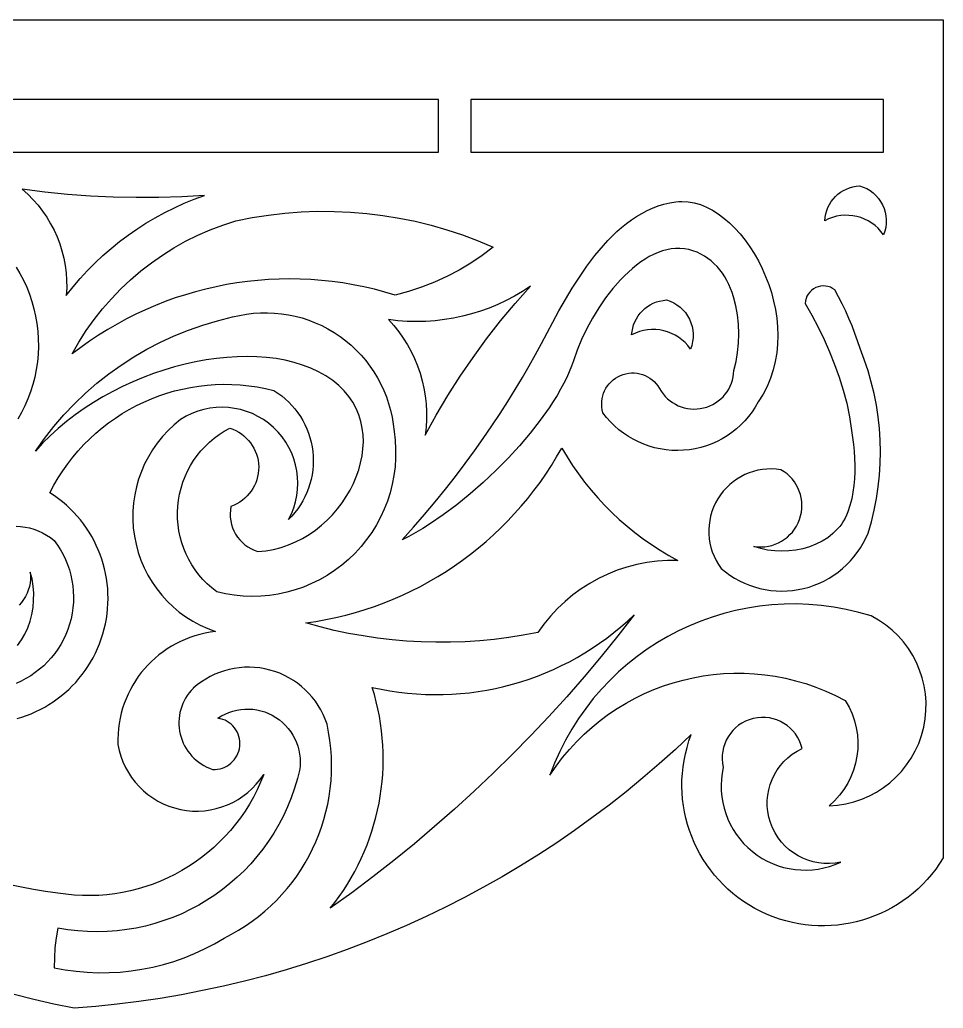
# Model space of a CAD drawing. Header units: millimetres. Extents: x 1813 to 2221, y -1379 to -1272.
# Drawn here: x 2150.3 to 2221.4, y -1347.9 to -1271.9 of the extents above; entities that cross this region are included whole.
import ezdxf

# ---------------------------------------------------------------- set-up
doc = ezdxf.new("R2010")
doc.units = ezdxf.units.MM
doc.header["$MEASUREMENT"] = 0

msp = doc.modelspace()

# ---------------------------------------------------------------- linework, layer by layer
for points in [[(2017.395752, -1271.888062), (2221.357666, -1271.888062), (2221.357666, -1336.338623), (2221.076416, -1336.779907), (2220.777344, -1337.203491), (2220.460938, -1337.608887), (2220.128174, -1337.995972), (2219.780029, -1338.364502), (2219.416992, -1338.714233), (2219.040039, -1339.044922), (2218.649658, -1339.356445), (2218.246826, -1339.648438), (2217.832275, -1339.920654), (2217.406982, -1340.173096), (2216.971436, -1340.405273), (2216.526367, -1340.617188), (2216.072998, -1340.80835), (2215.611572, -1340.97876), (2215.143311, -1341.128174), (2214.668701, -1341.256226), (2214.188477, -1341.362671), (2213.703613, -1341.44751), (2213.214844, -1341.510254), (2212.7229, -1341.550781), (2212.228516, -1341.56897), (2211.732666, -1341.564453), (2211.23584, -1341.537109), (2210.739014, -1341.486572), (2210.24292, -1341.41272), (2209.748291, -1341.315308), (2209.255859, -1341.19397), (2208.766602, -1341.048706), (2208.281006, -1340.87915), (2207.800049, -1340.685181), (2207.324463, -1340.466431), (2206.860107, -1340.225342), (2206.411865, -1339.964844), (2205.97998, -1339.685669), (2205.565186, -1339.388672), (2205.167236, -1339.074341), (2204.786865, -1338.743774), (2204.424072, -1338.397461), (2204.079102, -1338.036255), (2203.752686, -1337.660889), (2203.444824, -1337.272217), (2203.155762, -1336.87085), (2202.885742, -1336.457642), (2202.635254, -1336.033203), (2202.404541, -1335.598389), (2202.194092, -1335.154053), (2202.003662, -1334.700684), (2201.834229, -1334.23938), (2201.685547, -1333.770508), (2201.558105, -1333.295166), (2201.452148, -1332.813843), (2201.368164, -1332.327515), (2201.306396, -1331.83667), (2201.266846, -1331.342285), (2201.25, -1330.845093), (2201.256348, -1330.345703), (2201.285889, -1329.845093), (2201.339111, -1329.34375), (2201.41626, -1328.842651), (2201.517578, -1328.342407), (2201.643555, -1327.84375), (2201.794189, -1327.347656), (2201.969971, -1326.854614), (2200.750244, -1327.997314), (2199.508301, -1329.111084), (2198.244385, -1330.195679), (2196.959229, -1331.250854), (2195.65332, -1332.276489), (2194.327148, -1333.272217), (2192.981201, -1334.237793), (2191.615967, -1335.173096), (2190.232178, -1336.077759), (2188.830322, -1336.95166), (2187.410889, -1337.794556), (2185.974121, -1338.606079), (2184.52124, -1339.38623), (2183.052002, -1340.134521), (2181.567627, -1340.85083), (2180.068115, -1341.534912), (2178.554199, -1342.186523), (2177.026611, -1342.80542), (2175.485596, -1343.391479), (2173.931885, -1343.944336), (2172.365723, -1344.463745), (2170.787842, -1344.949585), (2169.198975, -1345.401489), (2167.599365, -1345.819214), (2165.989502, -1346.202759), (2164.370117, -1346.551636), (2162.741699, -1346.865601), (2161.104736, -1347.144653), (2159.459717, -1347.388306), (2157.807373, -1347.596558), (2156.147949, -1347.768921), (2154.482178, -1347.905396), (2152.933105, -1347.594849), (2151.39624, -1347.239624), (2149.872314, -1346.839844)], [(2216.767822, -1288.424683), (2216.567139, -1288.16272), (2216.346436, -1287.924438), (2216.10791, -1287.710327), (2215.853027, -1287.520996), (2215.584229, -1287.356689), (2215.302979, -1287.218018), (2215.011475, -1287.105469), (2214.711426, -1287.019287), (2214.405029, -1286.960205), (2214.094238, -1286.928589), (2213.780762, -1286.924805), (2213.466553, -1286.949463), (2213.153564, -1287.00293), (2212.843994, -1287.085693), (2212.539307, -1287.198242), (2212.241943, -1287.341064), (2212.269043, -1287.07312), (2212.320068, -1286.81311), (2212.394287, -1286.562256), (2212.490234, -1286.321533), (2212.606689, -1286.092285), (2212.742676, -1285.87561), (2212.896973, -1285.672485), (2213.068359, -1285.484375), (2213.256104, -1285.312256), (2213.458496, -1285.157227), (2213.674805, -1285.02063), (2213.903564, -1284.903442), (2214.144043, -1284.806885), (2214.394531, -1284.732056), (2214.654541, -1284.680176), (2214.922363, -1284.652466), (2215.205078, -1284.749146), (2215.473877, -1284.873901), (2215.726807, -1285.025269), (2215.961914, -1285.201538), (2216.17749, -1285.401489), (2216.371582, -1285.623169), (2216.541992, -1285.865356), (2216.687256, -1286.126343), (2216.804199, -1286.401489), (2216.890869, -1286.684937), (2216.947021, -1286.974243), (2216.972412, -1287.26709), (2216.967529, -1287.560913), (2216.931641, -1287.853394), (2216.86499, -1288.14209), (2216.767334, -1288.424438)], [(2164.517578, -1285.392578), (2162.762207, -1285.49585), (2161.005371, -1285.552734), (2159.248291, -1285.563354), (2157.491699, -1285.527588), (2155.736572, -1285.445557), (2153.984131, -1285.317383), (2152.234863, -1285.143066), (2150.48999, -1284.922485), (2150.923584, -1285.31189), (2151.330322, -1285.723877), (2151.709717, -1286.157104), (2152.060791, -1286.610107), (2152.383545, -1287.081665), (2152.677002, -1287.57019), (2152.940918, -1288.074463), (2153.174316, -1288.592896), (2153.376953, -1289.124146), (2153.548096, -1289.666748), (2153.687256, -1290.219482), (2153.793701, -1290.780884), (2153.866943, -1291.349365), (2153.906494, -1291.923828), (2153.911621, -1292.502686), (2153.881592, -1293.084473), (2154.401611, -1292.428589), (2154.944092, -1291.793701), (2155.508545, -1291.18042), (2156.09375, -1290.589111), (2156.699707, -1290.020386), (2157.325195, -1289.474731), (2157.969727, -1288.952515), (2158.632813, -1288.454346), (2159.313477, -1287.980713), (2160.01123, -1287.531982), (2160.725342, -1287.108765), (2161.455078, -1286.711548), (2162.199951, -1286.34082), (2162.958984, -1285.996948), (2163.731934, -1285.680542), (2164.517578, -1285.39209)], [(2207.12207, -1301.281616), (2206.89502, -1301.674805), (2206.645264, -1302.050049), (2206.373779, -1302.406372), (2206.081543, -1302.743164), (2205.769775, -1303.059692), (2205.439941, -1303.355225), (2205.092529, -1303.62915), (2204.729248, -1303.880493), (2204.35083, -1304.108765), (2203.95874, -1304.31311), (2203.553711, -1304.492798), (2203.137207, -1304.647217), (2202.710205, -1304.775513), (2202.273926, -1304.877075), (2201.829102, -1304.951172), (2201.377441, -1304.996948), (2200.923584, -1305.013794), (2200.473145, -1305.001709), (2200.026855, -1304.961182), (2199.586182, -1304.892944), (2199.152344, -1304.797363), (2198.726807, -1304.675049), (2198.310059, -1304.526489), (2197.904053, -1304.352539), (2197.509521, -1304.153442), (2197.12793, -1303.930054), (2196.760498, -1303.682617), (2196.408447, -1303.411987), (2196.07251, -1303.118652), (2195.754639, -1302.802979), (2195.455566, -1302.46582), (2195.176514, -1302.107544), (2195.122803, -1301.889893), (2195.090332, -1301.671631), (2195.078125, -1301.454102), (2195.085938, -1301.238525), (2195.112793, -1301.025879), (2195.158691, -1300.817749), (2195.222412, -1300.615112), (2195.303955, -1300.419189), (2195.402344, -1300.231323), (2195.517334, -1300.052612), (2195.648193, -1299.884277), (2195.794434, -1299.727539), (2195.955322, -1299.58374), (2196.130127, -1299.453979), (2196.318848, -1299.339478), (2196.520508, -1299.241333), (2196.730469, -1299.162598), (2196.943359, -1299.104614), (2197.158203, -1299.066895), (2197.373291, -1299.049194), (2197.587402, -1299.051025), (2197.799561, -1299.071899), (2198.008301, -1299.11145), (2198.212402, -1299.169189), (2198.4104, -1299.244873), (2198.601563, -1299.338013), (2198.783936, -1299.447998), (2198.956787, -1299.574707), (2199.118652, -1299.717529), (2199.268066, -1299.876099), (2199.404053, -1300.049927), (2199.525391, -1300.238647), (2199.657715, -1300.45874), (2199.805908, -1300.664307), (2199.969238, -1300.854858), (2200.145996, -1301.030029), (2200.335449, -1301.189209), (2200.536133, -1301.331909), (2200.747314, -1301.457642), (2200.967285, -1301.565796), (2201.195557, -1301.656006), (2201.43042, -1301.727661), (2201.670898, -1301.780396), (2201.916016, -1301.813477), (2202.164551, -1301.826538), (2202.415283, -1301.819092), (2202.667236, -1301.790527), (2202.918945, -1301.740356), (2203.166016, -1301.669434), (2203.403076, -1301.579346), (2203.629395, -1301.470947), (2203.844238, -1301.345337), (2204.047119, -1301.203491), (2204.236816, -1301.046387), (2204.412842, -1300.874878), (2204.573975, -1300.690186), (2204.719971, -1300.493042), (2204.849854, -1300.284546), (2204.962891, -1300.065552), (2205.058105, -1299.83728), (2205.134766, -1299.600464), (2205.192139, -1299.356201), (2205.229492, -1299.105469), (2205.246094, -1298.849243), (2205.413818, -1298.173828), (2205.534912, -1297.473755), (2205.608643, -1296.756836), (2205.633789, -1296.031372), (2205.609375, -1295.305176), (2205.534424, -1294.586304), (2205.407715, -1293.88269), (2205.228516, -1293.202515), (2205.118652, -1292.873657), (2204.995361, -1292.553711), (2204.858398, -1292.24353), (2204.70752, -1291.944214), (2204.542969, -1291.656738), (2204.364014, -1291.382202), (2204.171143, -1291.12146), (2203.963623, -1290.875488), (2203.741943, -1290.645386), (2203.505371, -1290.432251), (2203.254395, -1290.236816), (2202.988281, -1290.060303), (2202.70752, -1289.903687), (2202.411377, -1289.767944), (2202.100098, -1289.653931), (2201.773438, -1289.562866), (2201.437988, -1289.500732), (2201.101074, -1289.471924), (2200.763184, -1289.475464), (2200.424805, -1289.509888), (2200.086426, -1289.574097), (2199.748535, -1289.66687), (2199.411621, -1289.786865), (2199.076416, -1289.933105), (2198.743408, -1290.104248), (2198.413086, -1290.29895), (2198.085938, -1290.516235), (2197.762695, -1290.754639), (2197.443359, -1291.013184), (2197.12915, -1291.290527), (2196.820068, -1291.585449), (2196.51709, -1291.896851), (2195.930664, -1292.563721), (2195.374023, -1293.281616), (2194.851318, -1294.040649), (2194.367188, -1294.831299), (2193.925781, -1295.643555), (2193.531006, -1296.467896), (2193.1875, -1297.294434), (2192.89917, -1298.113525), (2192.754639, -1298.529907), (2192.58252, -1298.958374), (2192.384277, -1299.398071), (2192.160645, -1299.847656), (2191.912842, -1300.306152), (2191.641846, -1300.772339), (2191.348389, -1301.245117), (2191.033936, -1301.723267), (2190.344971, -1302.691528), (2189.583008, -1303.667969), (2188.756348, -1304.643555), (2187.872803, -1305.609253), (2186.940674, -1306.55603), (2185.967773, -1307.474731), (2184.962402, -1308.356445), (2183.932373, -1309.192017), (2182.885986, -1309.972412), (2181.831299, -1310.688599), (2181.303223, -1311.019775), (2180.776123, -1311.331543), (2180.250977, -1311.622681), (2179.72876, -1311.892212), (2180.601318, -1310.921875), (2181.447754, -1309.946045), (2182.268066, -1308.966553), (2183.062256, -1307.985352), (2183.82959, -1307.004395), (2184.570068, -1306.025757), (2185.283203, -1305.05127), (2185.968994, -1304.083008), (2186.627197, -1303.122681), (2187.257324, -1302.172485), (2187.859131, -1301.234253), (2188.432373, -1300.309937), (2188.976807, -1299.401489), (2189.492432, -1298.510864), (2189.978516, -1297.640015), (2190.435059, -1296.791016), (2191.309326, -1295.146118), (2191.782471, -1294.28479), (2192.28125, -1293.411743), (2192.807129, -1292.537476), (2193.361572, -1291.672607), (2193.946045, -1290.828003), (2194.561768, -1290.013916), (2195.210449, -1289.241333), (2195.547363, -1288.873901), (2195.893066, -1288.52063), (2196.247559, -1288.183105), (2196.611328, -1287.862549), (2196.984131, -1287.560303), (2197.366455, -1287.27771), (2197.758301, -1287.016113), (2198.159912, -1286.776733), (2198.571533, -1286.561035), (2198.993164, -1286.370239), (2199.425293, -1286.205688), (2199.867676, -1286.068726), (2200.320801, -1285.960693), (2200.784668, -1285.882935), (2201.019531, -1285.859619), (2201.255371, -1285.851318), (2201.727539, -1285.878784), (2202.199219, -1285.962891), (2202.668701, -1286.10083), (2203.134033, -1286.290283), (2203.593018, -1286.528442), (2204.043945, -1286.812744), (2204.484863, -1287.140503), (2204.914063, -1287.509277), (2205.329346, -1287.91626), (2205.729004, -1288.359131), (2206.111084, -1288.834961), (2206.473633, -1289.341187), (2206.814697, -1289.875488), (2207.132568, -1290.434814), (2207.425293, -1291.016968), (2207.690674, -1291.619141), (2207.927246, -1292.238647), (2208.132568, -1292.873047), (2208.30542, -1293.519653), (2208.443359, -1294.175903), (2208.544434, -1294.839111), (2208.607178, -1295.506592), (2208.629395, -1296.176025), (2208.609375, -1296.844482), (2208.544922, -1297.509521), (2208.434326, -1298.168579), (2208.275635, -1298.818848), (2208.066895, -1299.457886), (2207.806152, -1300.08313), (2207.491699, -1300.691772), (2207.121582, -1301.28125)], [(2179.192383, -1293.065308), (2178.391113, -1292.827271), (2177.585693, -1292.614746), (2176.776855, -1292.427612), (2175.965088, -1292.265747), (2175.151123, -1292.129028), (2174.335449, -1292.017456), (2173.518555, -1291.930786), (2172.700928, -1291.869141), (2171.883301, -1291.832153), (2171.066162, -1291.819824), (2170.250244, -1291.832153), (2169.435547, -1291.868896), (2168.623291, -1291.930176), (2167.813477, -1292.015503), (2167.00708, -1292.125122), (2166.20459, -1292.258911), (2165.40625, -1292.416504), (2164.613037, -1292.598022), (2163.825195, -1292.803345), (2163.043213, -1293.032349), (2162.268066, -1293.284912), (2161.5, -1293.560913), (2160.739502, -1293.860352), (2159.987305, -1294.182983), (2159.243896, -1294.528809), (2158.51001, -1294.897705), (2157.785889, -1295.289551), (2157.072266, -1295.704224), (2156.369629, -1296.141724), (2155.678711, -1296.601929), (2154.999756, -1297.084595), (2154.33374, -1297.589722), (2154.85498, -1296.674927), (2155.418701, -1295.791138), (2156.023193, -1294.939575), (2156.66748, -1294.12146), (2157.349609, -1293.337891), (2158.068359, -1292.59021), (2158.822021, -1291.879639), (2159.609131, -1291.207275), (2160.428467, -1290.574341), (2161.27832, -1289.982178), (2162.157471, -1289.431763), (2163.063965, -1288.924561), (2163.996826, -1288.46167), (2164.954346, -1288.044189), (2165.935059, -1287.673584), (2166.937256, -1287.35083), (2168.186768, -1287.10376), (2169.441406, -1286.907349), (2170.699951, -1286.76123), (2171.960938, -1286.665283), (2173.222656, -1286.619385), (2174.483887, -1286.623413), (2175.74292, -1286.677246), (2176.998291, -1286.780518), (2178.248779, -1286.93335), (2179.492676, -1287.135498), (2180.728516, -1287.386719), (2181.954834, -1287.68689), (2183.170166, -1288.035889), (2184.373047, -1288.433594), (2185.562012, -1288.879883), (2186.735596, -1289.374512), (2185.890625, -1290.016235), (2185.013184, -1290.608643), (2184.105469, -1291.150391), (2183.169922, -1291.640747), (2182.208496, -1292.078369), (2181.223633, -1292.462402), (2180.217285, -1292.791626), (2179.192139, -1293.064941)], [(2150.018066, -1290.901733), (2150.317627, -1291.406494), (2150.589844, -1291.924927), (2150.83374, -1292.455811), (2151.049561, -1292.998047), (2151.236572, -1293.550415), (2151.394531, -1294.111694), (2151.522949, -1294.680908), (2151.621826, -1295.256714), (2151.690674, -1295.838013), (2151.729004, -1296.423706), (2151.736572, -1297.012695), (2151.712891, -1297.603516), (2151.657471, -1298.195313), (2151.571045, -1298.783447), (2151.454346, -1299.363159), (2151.307373, -1299.933594), (2151.131592, -1300.49353), (2150.927002, -1301.042114), (2150.694336, -1301.578125), (2150.43457, -1302.100586), (2150.147949, -1302.608521)], [(2214.955566, -1297.174927), (2214.76709, -1296.588013), (2214.562744, -1296.006714), (2214.342529, -1295.431519), (2214.106445, -1294.862793), (2213.85498, -1294.300781), (2213.588379, -1293.745728), (2213.306152, -1293.19812), (2213.008789, -1292.658081), (2212.846436, -1292.547607), (2212.672852, -1292.461792), (2212.490479, -1292.401123), (2212.302246, -1292.365967), (2212.111084, -1292.356567), (2211.919678, -1292.373169), (2211.730469, -1292.41626), (2211.546387, -1292.486084), (2211.374512, -1292.580811), (2211.219238, -1292.696777), (2211.08252, -1292.831787), (2210.965576, -1292.983398), (2210.870361, -1293.149414), (2210.798096, -1293.327515), (2210.750488, -1293.515503), (2210.729004, -1293.71106), (2211.248047, -1294.616943), (2211.733643, -1295.539795), (2212.186035, -1296.47876), (2212.604492, -1297.432983), (2212.989014, -1298.401489), (2213.338623, -1299.383423), (2213.65332, -1300.377686), (2213.932861, -1301.383545), (2214.132568, -1302.424561), (2214.311035, -1303.478394), (2214.452148, -1304.539063), (2214.503174, -1305.069946), (2214.539063, -1305.600342), (2214.557129, -1306.129395), (2214.555664, -1306.656372), (2214.532471, -1307.18042), (2214.485596, -1307.700928), (2214.412842, -1308.217041), (2214.3125, -1308.728149), (2214.182129, -1309.233276), (2214.019775, -1309.731812), (2213.923096, -1309.974487), (2213.811523, -1310.20752), (2213.686279, -1310.430908), (2213.547852, -1310.644531), (2213.396484, -1310.848267), (2213.233154, -1311.042114), (2212.872803, -1311.399902), (2212.471436, -1311.717163), (2212.034424, -1311.99353), (2211.56665, -1312.228394), (2211.072998, -1312.421265), (2210.55835, -1312.571533), (2210.027832, -1312.678589), (2209.486328, -1312.742188), (2208.938721, -1312.761475), (2208.390381, -1312.736084), (2207.845947, -1312.665405), (2207.310547, -1312.54895), (2206.789063, -1312.38623), (2207.073242, -1312.420166), (2207.355225, -1312.428589), (2207.633545, -1312.412231), (2207.906738, -1312.371948), (2208.173584, -1312.308472), (2208.432861, -1312.222656), (2208.682861, -1312.115234), (2208.922607, -1311.987061), (2209.150635, -1311.838867), (2209.365234, -1311.671631), (2209.56543, -1311.485962), (2209.749756, -1311.282837), (2209.916992, -1311.062988), (2210.06543, -1310.827148), (2210.194092, -1310.576172), (2210.30127, -1310.311035), (2210.384521, -1310.037231), (2210.442139, -1309.76123), (2210.474609, -1309.484497), (2210.482666, -1309.208374), (2210.466797, -1308.93457), (2210.427734, -1308.664307), (2210.365723, -1308.399292), (2210.281494, -1308.140869), (2210.175293, -1307.890503), (2210.04834, -1307.649902), (2209.900635, -1307.420166), (2209.732666, -1307.203125), (2209.54541, -1307.000122), (2209.339355, -1306.8125), (2209.114746, -1306.641968), (2208.872314, -1306.48999), (2208.511475, -1306.445435), (2208.1521, -1306.428345), (2207.79541, -1306.43811), (2207.442871, -1306.474243), (2207.095459, -1306.535889), (2206.754883, -1306.622559), (2206.422363, -1306.733765), (2206.099121, -1306.868652), (2205.786621, -1307.026855), (2205.486084, -1307.20752), (2205.198975, -1307.410278), (2204.926514, -1307.634399), (2204.670166, -1307.87915), (2204.430908, -1308.144165), (2204.210693, -1308.428711), (2204.010498, -1308.732178), (2203.83374, -1309.049927), (2203.682861, -1309.376709), (2203.558105, -1309.71106), (2203.458984, -1310.051514), (2203.385986, -1310.396484), (2203.338379, -1310.744751), (2203.316406, -1311.094727), (2203.320313, -1311.444946), (2203.349609, -1311.793945), (2203.404297, -1312.140259), (2203.484375, -1312.482544), (2203.5896, -1312.819092), (2203.720459, -1313.148682), (2203.876221, -1313.469604), (2204.057129, -1313.78064), (2204.263184, -1314.080322), (2204.597412, -1314.352051), (2204.945313, -1314.601563), (2205.305176, -1314.828857), (2205.676514, -1315.033447), (2206.058105, -1315.215088), (2206.448486, -1315.373535), (2206.847168, -1315.508545), (2207.252441, -1315.619751), (2207.663818, -1315.707153), (2208.079834, -1315.770264), (2208.499268, -1315.808838), (2208.921631, -1315.822632), (2209.345215, -1315.811401), (2209.769287, -1315.774902), (2210.192871, -1315.712891), (2210.614502, -1315.625), (2211.030273, -1315.511963), (2211.435791, -1315.375122), (2211.830566, -1315.21521), (2212.213135, -1315.032959), (2212.583252, -1314.829102), (2212.939697, -1314.60437), (2213.281738, -1314.359375), (2213.608643, -1314.094971), (2213.919434, -1313.81189), (2214.213379, -1313.510742), (2214.489502, -1313.192383), (2214.746826, -1312.857544), (2214.984863, -1312.506836), (2215.202637, -1312.140991), (2215.39917, -1311.760864), (2215.57373, -1311.367188), (2215.826904, -1310.489746), (2216.040771, -1309.605103), (2216.215576, -1308.714478), (2216.351318, -1307.819214), (2216.447998, -1306.920532), (2216.505615, -1306.019775), (2216.524658, -1305.118164), (2216.504639, -1304.217041), (2216.446045, -1303.317505), (2216.348633, -1302.420898), (2216.212402, -1301.528564), (2216.037842, -1300.641724), (2215.824707, -1299.761597), (2215.572998, -1298.889648), (2215.282959, -1298.026855), (2214.95459, -1297.174683)], [(2201.910156, -1297.209839), (2201.709473, -1296.947876), (2201.48877, -1296.709595), (2201.250244, -1296.495605), (2200.995361, -1296.306152), (2200.726318, -1296.141846), (2200.445068, -1296.003296), (2200.153564, -1295.890625), (2199.853516, -1295.804565), (2199.547119, -1295.745483), (2199.236328, -1295.713867), (2198.922852, -1295.710083), (2198.608643, -1295.734741), (2198.295654, -1295.78833), (2197.986084, -1295.871094), (2197.681396, -1295.983765), (2197.384033, -1296.126587), (2197.410889, -1295.858643), (2197.461914, -1295.598511), (2197.536133, -1295.347656), (2197.631836, -1295.106934), (2197.748291, -1294.877686), (2197.884277, -1294.660889), (2198.038818, -1294.458008), (2198.210205, -1294.269775), (2198.397949, -1294.097656), (2198.600586, -1293.942749), (2198.816895, -1293.80603), (2199.045654, -1293.688843), (2199.286133, -1293.592407), (2199.536865, -1293.517578), (2199.796631, -1293.465698), (2200.064453, -1293.437988), (2200.347412, -1293.534546), (2200.616211, -1293.65918), (2200.869141, -1293.810547), (2201.104248, -1293.986816), (2201.319824, -1294.186768), (2201.513672, -1294.408569), (2201.684326, -1294.650757), (2201.82959, -1294.911743), (2201.946533, -1295.18689), (2202.033203, -1295.470215), (2202.089111, -1295.759644), (2202.114746, -1296.05249), (2202.109619, -1296.346313), (2202.073975, -1296.638794), (2202.007324, -1296.92749), (2201.909912, -1297.209839)], [(2166.552002, -1309.309204), (2166.508545, -1309.592529), (2166.492188, -1309.874023), (2166.501953, -1310.1521), (2166.537109, -1310.425415), (2166.59668, -1310.692261), (2166.679932, -1310.951294), (2166.785645, -1311.200928), (2166.91333, -1311.439575), (2167.061768, -1311.666016), (2167.22998, -1311.878418), (2167.417725, -1312.075317), (2167.623291, -1312.255493), (2167.846436, -1312.417114), (2168.085938, -1312.558716), (2168.34082, -1312.678955), (2168.610596, -1312.776245), (2169.223389, -1312.720825), (2169.822754, -1312.617676), (2170.406738, -1312.46936), (2170.974121, -1312.278198), (2171.523438, -1312.046753), (2172.053467, -1311.777466), (2172.5625, -1311.4729), (2173.049316, -1311.135376), (2173.512695, -1310.767578), (2173.950684, -1310.371948), (2174.362305, -1309.950806), (2174.746094, -1309.506836), (2175.100586, -1309.042236), (2175.424316, -1308.559814), (2175.71582, -1308.06189), (2175.973877, -1307.551025), (2176.197021, -1307.029541), (2176.383545, -1306.5), (2176.532471, -1305.964966), (2176.64209, -1305.426758), (2176.711182, -1304.888062), (2176.738281, -1304.351196), (2176.721924, -1303.818604), (2176.660645, -1303.292969), (2176.553223, -1302.776611), (2176.398193, -1302.271973), (2176.193848, -1301.781738), (2175.939209, -1301.308228), (2175.632324, -1300.854004), (2175.272461, -1300.421387), (2174.857666, -1300.013062), (2174.386963, -1299.631348), (2173.855957, -1299.27417), (2173.290527, -1298.956909), (2172.692871, -1298.678955), (2172.065186, -1298.439819), (2171.409668, -1298.238892), (2170.72876, -1298.075439), (2170.024658, -1297.948975), (2169.299561, -1297.858887), (2168.555908, -1297.804688), (2167.795654, -1297.785522), (2167.02124, -1297.801025), (2166.235107, -1297.850586), (2165.439453, -1297.933472), (2164.63623, -1298.049194), (2163.827881, -1298.197021), (2163.01709, -1298.376587), (2162.205566, -1298.587036), (2161.395752, -1298.828003), (2160.589844, -1299.098755), (2159.790283, -1299.398804), (2158.999268, -1299.727417), (2158.219238, -1300.084106), (2157.452148, -1300.468262), (2156.700195, -1300.87915), (2155.966064, -1301.316406), (2155.251953, -1301.779297), (2154.559814, -1302.267212), (2153.89209, -1302.779541), (2153.250977, -1303.315796), (2152.638916, -1303.875366), (2152.058105, -1304.45752), (2151.510742, -1305.061768), (2152.196533, -1304.094116), (2152.925049, -1303.164185), (2153.69458, -1302.273315), (2154.503418, -1301.422485), (2155.349854, -1300.612793), (2156.232422, -1299.845337), (2157.14917, -1299.12146), (2158.098877, -1298.442017), (2159.07959, -1297.80835), (2160.0896, -1297.221436), (2161.127441, -1296.682495), (2162.191406, -1296.192627), (2163.280029, -1295.75293), (2164.391113, -1295.364502), (2165.523682, -1295.028564), (2166.675781, -1294.746094), (2167.210449, -1294.620483), (2167.748047, -1294.525146), (2168.287842, -1294.459717), (2168.828613, -1294.424072), (2169.368652, -1294.417969), (2169.907227, -1294.441162), (2170.443115, -1294.49353), (2170.974854, -1294.574707), (2171.501465, -1294.68457), (2172.021729, -1294.822998), (2172.534424, -1294.989746), (2173.03833, -1295.184448), (2173.532227, -1295.406982), (2174.015137, -1295.657227), (2174.485596, -1295.934814), (2174.942383, -1296.239624), (2175.381592, -1296.569214), (2175.799805, -1296.920654), (2176.196289, -1297.292847), (2176.570557, -1297.684814), (2176.921631, -1298.095337), (2177.249268, -1298.523438), (2177.552734, -1298.968018), (2177.831543, -1299.428101), (2178.084961, -1299.90271), (2178.312256, -1300.390625), (2178.513184, -1300.890869), (2178.686768, -1301.402344), (2178.832764, -1301.92395), (2178.950439, -1302.454834), (2179.039063, -1302.993652), (2179.098145, -1303.539673), (2179.182373, -1304.22644), (2179.223389, -1304.912231), (2179.221436, -1305.595337), (2179.17749, -1306.273804), (2179.091797, -1306.945801), (2178.965576, -1307.609497), (2178.799072, -1308.263184), (2178.593262, -1308.904785), (2178.348389, -1309.532715), (2178.06543, -1310.144897), (2177.744873, -1310.739746), (2177.387451, -1311.315186), (2176.993652, -1311.869507), (2176.564453, -1312.400879), (2176.100342, -1312.907471), (2175.602051, -1313.387329), (2175.074707, -1313.835083), (2174.52417, -1314.246094), (2173.952393, -1314.619873), (2173.361328, -1314.955933), (2172.75293, -1315.253784), (2172.128906, -1315.513062), (2171.491455, -1315.733154), (2170.842285, -1315.913818), (2170.183105, -1316.054321), (2169.516113, -1316.154419), (2168.843018, -1316.213623), (2168.165771, -1316.231323), (2167.486328, -1316.207275), (2166.806641, -1316.140747), (2166.128418, -1316.031494), (2165.453613, -1315.878906), (2165.077148, -1315.581787), (2164.723389, -1315.263428), (2164.392578, -1314.925171), (2164.085205, -1314.568359), (2163.80249, -1314.194214), (2163.544434, -1313.804077), (2163.311768, -1313.399292), (2163.105225, -1312.980957), (2162.925293, -1312.550537), (2162.772705, -1312.109375), (2162.647705, -1311.658569), (2162.55127, -1311.199585), (2162.483643, -1310.733643), (2162.445801, -1310.261963), (2162.437744, -1309.786011), (2162.460693, -1309.307007), (2162.514404, -1308.830566), (2162.5979, -1308.361938), (2162.710449, -1307.902466), (2162.851318, -1307.453247), (2163.019775, -1307.015503), (2163.214844, -1306.590332), (2163.435791, -1306.179077), (2163.681885, -1305.782715), (2163.952393, -1305.40271), (2164.246338, -1305.039917), (2164.563232, -1304.695801), (2164.9021, -1304.37146), (2165.261963, -1304.067993), (2165.642334, -1303.786621), (2166.04248, -1303.528564), (2166.461182, -1303.295044), (2166.701172, -1303.380493), (2166.930908, -1303.483643), (2167.149902, -1303.603516), (2167.356934, -1303.739258), (2167.551758, -1303.889771), (2167.733398, -1304.054443), (2167.901611, -1304.232056), (2168.055176, -1304.421875), (2168.193848, -1304.623047), (2168.316895, -1304.834473), (2168.423096, -1305.05542), (2168.512451, -1305.28479), (2168.583984, -1305.521729), (2168.636963, -1305.765381), (2168.670898, -1306.014893), (2168.684814, -1306.269165), (2168.678467, -1306.523926), (2168.652344, -1306.774292), (2168.606689, -1307.019531), (2168.54248, -1307.258667), (2168.459961, -1307.490601), (2168.360352, -1307.7146), (2168.243896, -1307.929688), (2168.111328, -1308.134888), (2167.963379, -1308.329346), (2167.800781, -1308.511963), (2167.624023, -1308.682007), (2167.433838, -1308.838379), (2167.230957, -1308.980103), (2167.015869, -1309.106445), (2166.789307, -1309.216431), (2166.552002, -1309.30896)], [(2150.092041, -1325.633545), (2150.462891, -1325.521118), (2150.827637, -1325.394287), (2151.186279, -1325.253052), (2151.538086, -1325.098022), (2151.882813, -1324.929321), (2152.220215, -1324.747192), (2152.549561, -1324.552002), (2152.87085, -1324.343994), (2153.18335, -1324.123413), (2153.487061, -1323.890625), (2153.78125, -1323.645874), (2154.065674, -1323.389526), (2154.339844, -1323.121704), (2154.60376, -1322.842773), (2154.856445, -1322.552979), (2155.0979, -1322.252686), (2155.327637, -1321.942261), (2155.54541, -1321.621704), (2155.750488, -1321.291504), (2155.942871, -1320.951904), (2156.12207, -1320.603149), (2156.287598, -1320.245605), (2156.438965, -1319.879517), (2156.576172, -1319.505127), (2156.698486, -1319.122803), (2156.804932, -1318.735718), (2156.894531, -1318.347168), (2156.967529, -1317.957764), (2157.02417, -1317.567871), (2157.064697, -1317.177856), (2157.089111, -1316.78833), (2157.097412, -1316.399658), (2157.090088, -1316.012329), (2157.067139, -1315.626709), (2157.028809, -1315.243286), (2156.975342, -1314.862549), (2156.906738, -1314.484863), (2156.823242, -1314.110718), (2156.724854, -1313.740601), (2156.612061, -1313.374878), (2156.484863, -1313.014038), (2156.343262, -1312.658569), (2156.187744, -1312.30896), (2156.018311, -1311.965454), (2155.835205, -1311.628662), (2155.638428, -1311.299072), (2155.428467, -1310.977051), (2155.205078, -1310.662964), (2154.96875, -1310.357422), (2154.719482, -1310.060791), (2154.45752, -1309.773438), (2154.182861, -1309.495972), (2153.895996, -1309.22876), (2153.596924, -1308.97229), (2153.285645, -1308.726929), (2152.962646, -1308.493286), (2152.62793, -1308.271606), (2152.936523, -1307.684204), (2153.267578, -1307.115234), (2153.62085, -1306.564941), (2153.995117, -1306.033813), (2154.389893, -1305.522217), (2154.804199, -1305.030518), (2155.237061, -1304.559082), (2155.688232, -1304.108154), (2156.156494, -1303.678101), (2156.641357, -1303.269409), (2157.141602, -1302.882446), (2157.656738, -1302.517456), (2158.186035, -1302.174805), (2158.728516, -1301.85498), (2159.283691, -1301.55835), (2159.850342, -1301.285034), (2160.427734, -1301.035645), (2161.015381, -1300.810425), (2161.612305, -1300.609863), (2162.217773, -1300.434082), (2162.831055, -1300.283691), (2163.451172, -1300.158813), (2164.077393, -1300.060059), (2164.708984, -1299.987671), (2165.344971, -1299.942017), (2165.984863, -1299.92334), (2166.62793, -1299.932251), (2167.272949, -1299.968994), (2167.919434, -1300.033813), (2168.566406, -1300.127197), (2169.213379, -1300.249512), (2169.859375, -1300.401123), (2170.164307, -1300.600464), (2170.455811, -1300.815674), (2170.73291, -1301.046021), (2170.995605, -1301.290771), (2171.243408, -1301.549316), (2171.475586, -1301.820679), (2171.691895, -1302.10437), (2171.891602, -1302.399536), (2172.074463, -1302.705444), (2172.23999, -1303.021362), (2172.387695, -1303.346558), (2172.51709, -1303.68042), (2172.627686, -1304.022095), (2172.719238, -1304.37085), (2172.790771, -1304.725952), (2172.842285, -1305.08667), (2172.873291, -1305.449829), (2172.883057, -1305.812012), (2172.872314, -1306.172363), (2172.841309, -1306.530029), (2172.790283, -1306.884399), (2172.719238, -1307.234497), (2172.628906, -1307.579468), (2172.519287, -1307.918579), (2172.390625, -1308.251099), (2172.243652, -1308.57605), (2172.078125, -1308.892578), (2171.894775, -1309.200073), (2171.693604, -1309.497559), (2171.474854, -1309.784302), (2171.239014, -1310.059448), (2170.986572, -1310.322144), (2171.206055, -1309.875977), (2171.384766, -1309.418823), (2171.523193, -1308.953125), (2171.621582, -1308.481567), (2171.680176, -1308.006348), (2171.699707, -1307.529907), (2171.680664, -1307.054932), (2171.622803, -1306.58374), (2171.527344, -1306.118652), (2171.394043, -1305.662231), (2171.223633, -1305.217041), (2171.016357, -1304.7854), (2170.772705, -1304.369629), (2170.49292, -1303.972534), (2170.177734, -1303.596191), (2169.827148, -1303.243286), (2169.448242, -1302.921143), (2169.048584, -1302.635986), (2168.631104, -1302.387939), (2168.197754, -1302.177124), (2167.751465, -1302.003906), (2167.294434, -1301.868408), (2166.829102, -1301.770874), (2166.358154, -1301.711426), (2165.883789, -1301.690308), (2165.408691, -1301.707886), (2164.935303, -1301.76416), (2164.466064, -1301.859497), (2164.003418, -1301.994019), (2163.549805, -1302.167969), (2163.107666, -1302.38147), (2162.679688, -1302.634888), (2162.180176, -1303.043945), (2161.713623, -1303.482544), (2161.28125, -1303.94873), (2160.883789, -1304.440308), (2160.521729, -1304.955566), (2160.196289, -1305.492188), (2159.907959, -1306.048218), (2159.657959, -1306.621826), (2159.446533, -1307.210693), (2159.274658, -1307.81311), (2159.143555, -1308.42688), (2159.053467, -1309.049927), (2159.005371, -1309.680298), (2159.000244, -1310.316162), (2159.038818, -1310.9552), (2159.121826, -1311.595459), (2159.248779, -1312.228638), (2159.41748, -1312.846313), (2159.626465, -1313.446899), (2159.874268, -1314.028687), (2160.159424, -1314.589966), (2160.480713, -1315.12915), (2160.83667, -1315.644531), (2161.22583, -1316.134521), (2161.646973, -1316.597412), (2162.098389, -1317.031616), (2162.578857, -1317.435425), (2163.086914, -1317.807129), (2163.621094, -1318.145142), (2164.18042, -1318.447876), (2164.762695, -1318.713623), (2165.367188, -1318.940552), (2164.958496, -1318.993896), (2164.556641, -1319.066284), (2164.162354, -1319.157104), (2163.775635, -1319.265991), (2163.397217, -1319.392334), (2163.027344, -1319.535767), (2162.666748, -1319.695801), (2162.31543, -1319.871704), (2161.974365, -1320.063232), (2161.643555, -1320.269775), (2161.323486, -1320.490967), (2161.014648, -1320.726074), (2160.717529, -1320.974854), (2160.432373, -1321.236694), (2160.159912, -1321.510986), (2159.900146, -1321.797485), (2159.654053, -1322.095459), (2159.421631, -1322.404663), (2159.203369, -1322.724365), (2159, -1323.054077), (2158.811523, -1323.393555), (2158.638672, -1323.742065), (2158.481689, -1324.099121), (2158.341064, -1324.464355), (2158.217285, -1324.837158), (2158.11084, -1325.217163), (2158.021973, -1325.60376), (2157.951172, -1325.99646), (2157.898926, -1326.394775), (2157.865723, -1326.79834), (2157.851807, -1327.206421), (2157.85791, -1327.618774), (2157.953613, -1328.081543), (2158.083008, -1328.530762), (2158.244873, -1328.965088), (2158.4375, -1329.383179), (2158.659668, -1329.783569), (2158.910156, -1330.164917), (2159.1875, -1330.525635), (2159.490479, -1330.864624), (2159.817383, -1331.180176), (2160.16748, -1331.471191), (2160.538818, -1331.735962), (2160.93042, -1331.973267), (2161.340576, -1332.181641), (2161.768555, -1332.359741), (2162.212402, -1332.506104), (2162.670898, -1332.619385), (2163.137207, -1332.697266), (2163.602783, -1332.73877), (2164.066162, -1332.744873), (2164.525635, -1332.716309), (2164.979248, -1332.653564), (2165.425293, -1332.557739), (2165.861816, -1332.429321), (2166.287354, -1332.269287), (2166.699707, -1332.078247), (2167.097168, -1331.856934), (2167.478271, -1331.606201), (2167.841064, -1331.326782), (2168.18335, -1331.019287), (2168.503906, -1330.684692), (2168.800781, -1330.323608), (2169.072021, -1329.93689), (2168.830811, -1330.531128), (2168.565918, -1331.109619), (2168.278076, -1331.671997), (2167.967773, -1332.217896), (2167.635986, -1332.746704), (2167.283447, -1333.258057), (2166.910645, -1333.751709), (2166.518555, -1334.227051), (2166.10791, -1334.683716), (2165.679199, -1335.121216), (2165.233643, -1335.539307), (2164.771484, -1335.937378), (2164.293701, -1336.315063), (2163.801025, -1336.671875), (2163.294189, -1337.007568), (2162.773926, -1337.321533), (2162.240967, -1337.613403), (2161.696045, -1337.882813), (2161.139893, -1338.129395), (2160.573242, -1338.352417), (2159.996826, -1338.55188), (2159.411377, -1338.726929), (2158.817627, -1338.877563), (2158.216309, -1339.003052), (2157.608398, -1339.103027), (2156.994141, -1339.177124), (2156.374756, -1339.224854), (2155.750732, -1339.245972), (2155.123047, -1339.239868), (2154.491943, -1339.206055), (2153.858643, -1339.144409), (2153.223877, -1339.054199), (2152.294189, -1338.921509), (2151.368652, -1338.771606), (2150.447021, -1338.604858), (2149.529785, -1338.421265)], [(2192.00415, -1304.826172), (2192.409912, -1305.505859), (2192.838379, -1306.169312), (2193.289307, -1306.815918), (2193.761963, -1307.445313), (2194.255859, -1308.056763), (2194.770752, -1308.649902), (2195.305664, -1309.224243), (2195.860352, -1309.779175), (2196.434082, -1310.314331), (2197.026611, -1310.828979), (2197.637207, -1311.322876), (2198.265381, -1311.795288), (2198.910889, -1312.24585), (2199.572754, -1312.67395), (2200.250488, -1313.079224), (2200.944092, -1313.460938), (2200.139648, -1313.465576), (2199.343018, -1313.520752), (2198.555908, -1313.625488), (2197.781006, -1313.778809), (2197.019775, -1313.979492), (2196.274658, -1314.226563), (2195.547607, -1314.518921), (2194.84082, -1314.855469), (2194.156006, -1315.235229), (2193.495605, -1315.657104), (2192.861572, -1316.119995), (2192.256104, -1316.622803), (2191.680908, -1317.164551), (2191.138672, -1317.744141), (2190.630859, -1318.360474), (2190.159668, -1319.012573), (2189.047607, -1319.2229), (2187.931396, -1319.398926), (2186.812012, -1319.540771), (2185.689941, -1319.648193), (2184.566162, -1319.721436), (2183.44165, -1319.760376), (2182.316895, -1319.765259), (2181.192871, -1319.735962), (2180.070068, -1319.672485), (2178.949463, -1319.574951), (2177.832031, -1319.443481), (2176.718262, -1319.277954), (2175.608887, -1319.078369), (2174.505127, -1318.844849), (2173.407227, -1318.577515), (2172.316162, -1318.276123), (2173.093262, -1318.159912), (2173.86377, -1318.021118), (2174.627686, -1317.860352), (2175.384277, -1317.677734), (2176.133057, -1317.473511), (2176.874023, -1317.248047), (2177.606689, -1317.001709), (2178.330322, -1316.734497), (2179.044922, -1316.446899), (2179.749756, -1316.139038), (2180.44458, -1315.811401), (2181.12915, -1315.464111), (2181.802734, -1315.097412), (2182.465088, -1314.711792), (2183.115723, -1314.307373), (2183.754395, -1313.884277), (2184.380615, -1313.443115), (2184.993896, -1312.984009), (2185.593994, -1312.50708), (2186.18042, -1312.012939), (2186.752686, -1311.501587), (2187.310547, -1310.973389), (2187.853516, -1310.428589), (2188.381104, -1309.867554), (2188.893066, -1309.290405), (2189.38916, -1308.697632), (2189.868408, -1308.089355), (2190.331055, -1307.465942), (2190.776123, -1306.827515), (2191.203613, -1306.174561), (2191.613037, -1305.507202), (2192.003662, -1304.825806)], [(2150.018799, -1310.825928), (2150.368408, -1310.848999), (2150.715088, -1310.897583), (2151.057861, -1310.971436), (2151.39502, -1311.070313), (2151.725098, -1311.194336), (2152.046875, -1311.343018), (2152.358887, -1311.516479), (2152.659424, -1311.714355), (2152.947266, -1311.936646), (2153.199951, -1312.285522), (2153.429932, -1312.646484), (2153.636963, -1313.018555), (2153.820557, -1313.400513), (2153.980957, -1313.791504), (2154.117432, -1314.190186), (2154.230225, -1314.595581), (2154.318848, -1315.006592), (2154.383057, -1315.421997), (2154.423096, -1315.840942), (2154.438232, -1316.262085), (2154.428711, -1316.684448), (2154.394043, -1317.106812), (2154.333984, -1317.52832), (2154.248779, -1317.947632), (2154.137695, -1318.36377), (2154.001709, -1318.772583), (2153.842529, -1319.170044), (2153.661133, -1319.555176), (2153.457764, -1319.927124), (2153.233887, -1320.2854), (2152.989502, -1320.628784), (2152.726074, -1320.956787), (2152.443848, -1321.268555), (2152.144043, -1321.563232), (2151.827148, -1321.839966), (2151.493896, -1322.098022), (2151.145264, -1322.336548), (2150.781982, -1322.55481), (2150.404785, -1322.751953), (2150.014404, -1322.927124)], [(2150.132813, -1320.001099), (2150.432861, -1319.579956), (2150.693359, -1319.125854), (2150.913086, -1318.643677), (2151.091797, -1318.138184), (2151.228027, -1317.614502), (2151.321533, -1317.077515), (2151.371094, -1316.532104), (2151.376221, -1315.983154), (2151.335693, -1315.435791), (2151.249023, -1314.894775), (2151.115479, -1314.365234), (2151.133789, -1314.650635), (2151.126709, -1314.932495), (2151.094971, -1315.209351), (2151.039795, -1315.47998), (2150.96167, -1315.74292), (2150.861572, -1315.996826), (2150.740234, -1316.240601), (2150.599121, -1316.472778), (2150.438477, -1316.692139), (2150.259521, -1316.897217)], [(2212.576904, -1332.340088), (2213.230469, -1332.290527), (2213.869385, -1332.1875), (2214.490967, -1332.032959), (2215.092529, -1331.829224), (2215.671875, -1331.578247), (2216.226318, -1331.282104), (2216.753418, -1330.942871), (2217.250488, -1330.562744), (2217.715576, -1330.143555), (2218.145508, -1329.687622), (2218.53833, -1329.196777), (2218.891357, -1328.67334), (2219.201904, -1328.119263), (2219.467773, -1327.536621), (2219.686279, -1326.92749), (2219.85498, -1326.294067), (2219.969971, -1325.648682), (2220.029297, -1325.004272), (2220.034668, -1324.364014), (2219.987305, -1323.730469), (2219.888428, -1323.106934), (2219.73999, -1322.496216), (2219.542725, -1321.901123), (2219.29834, -1321.324707), (2219.008057, -1320.77002), (2218.673584, -1320.239746), (2218.296143, -1319.737061), (2217.877197, -1319.264771), (2217.417725, -1318.825806), (2216.919678, -1318.423218), (2216.384277, -1318.059814), (2215.812744, -1317.738525), (2214.855713, -1317.46228), (2213.895752, -1317.235718), (2212.93457, -1317.05835), (2211.973633, -1316.929199), (2211.01416, -1316.847656), (2210.057861, -1316.812988), (2209.106201, -1316.824585), (2208.160645, -1316.88147), (2207.222412, -1316.983154), (2206.293213, -1317.128784), (2205.374512, -1317.317627), (2204.467773, -1317.54895), (2203.574463, -1317.822144), (2202.695801, -1318.136353), (2201.833496, -1318.490967), (2200.989258, -1318.885132), (2200.164063, -1319.318115), (2199.359619, -1319.789429), (2198.577393, -1320.298096), (2197.818604, -1320.843384), (2197.085205, -1321.424683), (2196.378418, -1322.04126), (2195.699707, -1322.692383), (2195.050537, -1323.377197), (2194.432129, -1324.095215), (2193.846436, -1324.845459), (2193.294678, -1325.627319), (2192.77832, -1326.440186), (2192.298828, -1327.283081), (2191.857666, -1328.155396), (2191.456543, -1329.056519), (2191.096436, -1329.985596), (2191.571533, -1329.292114), (2192.074707, -1328.628662), (2192.604492, -1327.995361), (2193.159424, -1327.3927), (2193.73877, -1326.820923), (2194.34082, -1326.280396), (2194.964355, -1325.771484), (2195.608398, -1325.294434), (2196.27124, -1324.849487), (2196.951904, -1324.437134), (2197.648926, -1324.057617), (2198.361084, -1323.711304), (2199.087158, -1323.398438), (2199.825928, -1323.119385), (2200.575928, -1322.87439), (2201.336182, -1322.66394), (2202.10498, -1322.488281), (2202.881348, -1322.347778), (2203.664063, -1322.242554), (2204.45166, -1322.173218), (2205.24292, -1322.139893), (2206.036621, -1322.142944), (2206.831299, -1322.182739), (2207.625977, -1322.259521), (2208.419189, -1322.373779), (2209.209717, -1322.525635), (2209.996094, -1322.715576), (2210.777344, -1322.943726), (2211.552002, -1323.210571), (2212.318848, -1323.516479), (2213.07666, -1323.861572), (2213.823975, -1324.246338), (2214.111572, -1324.748535), (2214.348145, -1325.266846), (2214.533936, -1325.797974), (2214.669678, -1326.338501), (2214.755615, -1326.88501), (2214.792725, -1327.434326), (2214.781006, -1327.98291), (2214.721436, -1328.527588), (2214.614258, -1329.064941), (2214.459961, -1329.591675), (2214.259277, -1330.104248), (2214.012695, -1330.599487), (2213.720459, -1331.074097), (2213.383301, -1331.524536), (2213.001953, -1331.94751), (2212.576416, -1332.339722)], [(2197.583252, -1317.657593), (2196.327881, -1319.268311), (2195.042969, -1320.854004), (2193.729004, -1322.414429), (2192.386719, -1323.949097), (2191.016113, -1325.457642), (2189.617432, -1326.939819), (2188.19165, -1328.39502), (2186.73877, -1329.82312), (2185.259277, -1331.223511), (2183.753418, -1332.595947), (2182.221924, -1333.940063), (2180.664795, -1335.255371), (2179.082764, -1336.541626), (2177.47583, -1337.798462), (2175.844727, -1339.025391), (2174.189941, -1340.221924), (2174.543945, -1339.770996), (2174.882568, -1339.310791), (2175.205566, -1338.842041), (2175.512695, -1338.364868), (2175.804199, -1337.879883), (2176.079834, -1337.387329), (2176.339355, -1336.887695), (2176.582764, -1336.381348), (2176.810303, -1335.868652), (2177.021484, -1335.349976), (2177.216309, -1334.825806), (2177.39502, -1334.296387), (2177.557373, -1333.762329), (2177.703125, -1333.223877), (2177.832275, -1332.681396), (2177.944824, -1332.135376), (2178.040771, -1331.586182), (2178.119629, -1331.034302), (2178.181885, -1330.479858), (2178.227295, -1329.923584), (2178.255615, -1329.365601), (2178.266846, -1328.806396), (2178.260742, -1328.24646), (2178.237549, -1327.686035), (2178.197021, -1327.12561), (2178.13916, -1326.565552), (2178.063965, -1326.006226), (2177.971191, -1325.44812), (2177.860596, -1324.891479), (2177.732666, -1324.336914), (2177.58667, -1323.784546), (2177.423096, -1323.234985), (2178.101807, -1323.37915), (2178.782227, -1323.501465), (2179.463867, -1323.602051), (2180.145996, -1323.68103), (2180.828369, -1323.738525), (2181.510254, -1323.77478), (2182.191406, -1323.789795), (2182.871338, -1323.783691), (2183.549316, -1323.756714), (2184.225342, -1323.708862), (2184.898438, -1323.640381), (2185.568604, -1323.551392), (2186.235107, -1323.441895), (2186.897461, -1323.312256), (2187.555176, -1323.162354), (2188.208008, -1322.992432), (2188.855225, -1322.802612), (2189.496338, -1322.593018), (2190.131348, -1322.363892), (2190.759277, -1322.115234), (2191.379639, -1321.847168), (2191.992432, -1321.559814), (2192.59668, -1321.253418), (2193.192139, -1320.927979), (2193.77832, -1320.58374), (2194.35498, -1320.220703), (2194.921143, -1319.839111), (2195.476807, -1319.439209), (2196.02124, -1319.020752), (2196.553955, -1318.584229), (2197.074707, -1318.129639), (2197.583008, -1317.657104)], [(2163.657715, -1323.295044), (2163.489502, -1323.472656), (2163.334473, -1323.659302), (2163.192871, -1323.854248), (2163.064453, -1324.057007), (2162.949707, -1324.266602), (2162.848633, -1324.482544), (2162.761963, -1324.704102), (2162.689209, -1324.930298), (2162.631104, -1325.160767), (2162.587646, -1325.394653), (2162.559082, -1325.631226), (2162.54541, -1325.869873), (2162.547119, -1326.109741), (2162.564209, -1326.35022), (2162.596924, -1326.590576), (2162.645752, -1326.830078), (2162.709961, -1327.065918), (2162.788818, -1327.29541), (2162.881592, -1327.517944), (2162.988037, -1327.733032), (2163.107422, -1327.940063), (2163.239258, -1328.13855), (2163.383057, -1328.327881), (2163.538574, -1328.50769), (2163.705078, -1328.677246), (2163.88208, -1328.836182), (2164.069092, -1328.983765), (2164.265869, -1329.119629), (2164.471436, -1329.243042), (2164.685547, -1329.353638), (2164.907959, -1329.450806), (2165.137695, -1329.533936), (2165.334961, -1329.536743), (2165.527832, -1329.520508), (2165.71582, -1329.485962), (2165.897461, -1329.43396), (2166.071777, -1329.365479), (2166.238037, -1329.28125), (2166.39502, -1329.182129), (2166.541992, -1329.06897), (2166.677734, -1328.942749), (2166.80127, -1328.804077), (2166.911621, -1328.653931), (2167.007813, -1328.493164), (2167.088867, -1328.32251), (2167.154053, -1328.142944), (2167.20166, -1327.955322), (2167.231445, -1327.760376), (2167.242188, -1327.563477), (2167.233398, -1327.370117), (2167.206299, -1327.181152), (2167.161377, -1326.997681), (2167.099854, -1326.820801), (2167.021973, -1326.651367), (2166.929199, -1326.490601), (2166.821777, -1326.339478), (2166.700684, -1326.198975), (2166.566895, -1326.070068), (2166.421143, -1325.953857), (2166.26416, -1325.85144), (2166.096924, -1325.763794), (2165.919922, -1325.691895), (2165.734375, -1325.636841), (2165.540771, -1325.599609), (2165.816162, -1325.427856), (2166.10083, -1325.280273), (2166.393555, -1325.156738), (2166.692871, -1325.057251), (2166.997559, -1324.981567), (2167.305664, -1324.929932), (2167.616211, -1324.902222), (2167.927246, -1324.898193), (2168.238037, -1324.918091), (2168.546631, -1324.961792), (2168.851807, -1325.029175), (2169.1521, -1325.120239), (2169.445801, -1325.235107), (2169.731934, -1325.373413), (2170.008789, -1325.5354), (2170.274902, -1325.720947), (2170.525635, -1325.927124), (2170.756348, -1326.149902), (2170.966797, -1326.387939), (2171.156738, -1326.639893), (2171.325684, -1326.904419), (2171.4729, -1327.179932), (2171.598389, -1327.465332), (2171.701416, -1327.759155), (2171.781738, -1328.059814), (2171.838867, -1328.366333), (2171.872314, -1328.677002), (2171.881836, -1328.990601), (2171.866943, -1329.305664), (2171.827148, -1329.620972), (2171.761963, -1329.935059), (2171.671143, -1330.24646), (2171.44751, -1330.99292), (2171.190918, -1331.720703), (2170.9021, -1332.429443), (2170.582275, -1333.118286), (2170.232422, -1333.786621), (2169.853516, -1334.43396), (2169.446777, -1335.059448), (2169.013184, -1335.662598), (2168.553711, -1336.242554), (2168.069336, -1336.79895), (2167.561279, -1337.330933), (2167.030273, -1337.838013), (2166.477539, -1338.319458), (2165.904297, -1338.774536), (2165.311279, -1339.202759), (2164.699707, -1339.603394), (2164.070557, -1339.97583), (2163.424805, -1340.319458), (2162.763672, -1340.633545), (2162.087891, -1340.91748), (2161.398682, -1341.170532), (2160.697266, -1341.392334), (2159.984375, -1341.581909), (2159.260986, -1341.73877), (2158.528564, -1341.862305), (2157.787842, -1341.951904), (2157.039795, -1342.006714), (2156.285645, -1342.026367), (2155.526367, -1342.009888), (2154.762939, -1341.956909), (2153.996338, -1341.866699), (2153.227783, -1341.738525), (2153.101563, -1342.494995), (2153.013184, -1343.256104), (2152.962891, -1344.02063), (2152.950928, -1344.787109), (2153.794434, -1344.945557), (2154.641113, -1345.062744), (2155.489502, -1345.138794), (2156.337891, -1345.174072), (2157.185547, -1345.168823), (2158.030273, -1345.123291), (2158.871094, -1345.037598), (2159.706543, -1344.912109), (2160.534912, -1344.74707), (2161.35498, -1344.542725), (2162.165283, -1344.299438), (2162.9646, -1344.017212), (2163.750977, -1343.696533), (2164.523193, -1343.337402), (2165.280029, -1342.940308), (2166.02002, -1342.505493), (2166.585693, -1342.213989), (2167.134521, -1341.901001), (2167.666016, -1341.567017), (2168.179688, -1341.212891), (2168.675293, -1340.839478), (2169.152344, -1340.447266), (2169.610596, -1340.037109), (2170.050049, -1339.609619), (2170.469727, -1339.165771), (2170.869629, -1338.705933), (2171.249268, -1338.231201), (2171.608398, -1337.741943), (2171.946777, -1337.239136), (2172.263916, -1336.723511), (2172.55957, -1336.195557), (2172.833008, -1335.65625), (2173.084473, -1335.106201), (2173.313232, -1334.546021), (2173.518799, -1333.976685), (2173.701172, -1333.398804), (2173.860107, -1332.812988), (2173.994873, -1332.220093), (2174.105225, -1331.62085), (2174.190918, -1331.015869), (2174.251465, -1330.406006), (2174.286621, -1329.79187), (2174.296143, -1329.174316), (2174.279297, -1328.553955), (2174.236328, -1327.931641), (2174.16626, -1327.307861), (2174.069092, -1326.683594), (2173.94458, -1326.059326), (2173.807861, -1325.682373), (2173.648926, -1325.317261), (2173.46875, -1324.964844), (2173.267578, -1324.625977), (2173.046875, -1324.30127), (2172.807129, -1323.991577), (2172.549316, -1323.697754), (2172.273926, -1323.420532), (2171.982178, -1323.160645), (2171.674805, -1322.918945), (2171.352783, -1322.696167), (2171.016602, -1322.493164), (2170.667236, -1322.310669), (2170.30542, -1322.149414), (2169.932129, -1322.010254), (2169.54834, -1321.893921), (2169.157959, -1321.802124), (2168.765381, -1321.735474), (2168.371582, -1321.693726), (2167.978027, -1321.676514), (2167.585205, -1321.683716), (2167.195068, -1321.714966), (2166.807861, -1321.77002), (2166.425293, -1321.848755), (2166.04834, -1321.950684), (2165.677734, -1322.075684), (2165.315186, -1322.223511), (2164.961426, -1322.393799), (2164.617432, -1322.586304), (2164.284668, -1322.800781), (2163.964111, -1323.037109), (2163.656982, -1323.2948)], [(2213.467285, -1336.663086), (2213.033936, -1336.739014), (2212.602539, -1336.77356), (2212.175537, -1336.767944), (2211.754883, -1336.723389), (2211.343018, -1336.641235), (2210.942383, -1336.522949), (2210.55542, -1336.369629), (2210.184082, -1336.182617), (2209.831055, -1335.963257), (2209.498291, -1335.712891), (2209.188477, -1335.432739), (2208.903809, -1335.124146), (2208.646484, -1334.78833), (2208.418945, -1334.426758), (2208.223633, -1334.040649), (2208.062744, -1333.631226), (2207.940674, -1333.20874), (2207.860352, -1332.783691), (2207.820068, -1332.358521), (2207.819336, -1331.935547), (2207.856934, -1331.517456), (2207.931885, -1331.106567), (2208.042725, -1330.705322), (2208.188965, -1330.316162), (2208.369385, -1329.941528), (2208.582764, -1329.583984), (2208.828125, -1329.245972), (2209.104492, -1328.92981), (2209.410645, -1328.638184), (2209.74585, -1328.373291), (2210.108643, -1328.137573), (2210.498535, -1327.933838), (2210.408936, -1327.627441), (2210.291016, -1327.337158), (2210.146973, -1327.064453), (2209.978271, -1326.810059), (2209.787109, -1326.575562), (2209.575439, -1326.361816), (2209.344971, -1326.170044), (2209.097656, -1326.001465), (2208.835449, -1325.857178), (2208.560059, -1325.738403), (2208.273438, -1325.64624), (2207.977783, -1325.581909), (2207.674561, -1325.546509), (2207.365967, -1325.54126), (2207.053955, -1325.567261), (2206.73999, -1325.625732), (2206.433594, -1325.715698), (2206.143555, -1325.83374), (2205.870605, -1325.978027), (2205.616455, -1326.146729), (2205.381836, -1326.337769), (2205.167969, -1326.549561), (2204.976318, -1326.780029), (2204.807617, -1327.027222), (2204.66333, -1327.289429), (2204.544434, -1327.564697), (2204.452393, -1327.851074), (2204.388184, -1328.146729), (2204.352783, -1328.449829), (2204.347412, -1328.758301), (2204.373535, -1329.070435), (2204.431885, -1329.384399), (2204.344238, -1329.836792), (2204.289551, -1330.290039), (2204.26709, -1330.742676), (2204.276367, -1331.193115), (2204.316895, -1331.639771), (2204.388184, -1332.081055), (2204.489502, -1332.515381), (2204.620361, -1332.941162), (2204.780518, -1333.356934), (2204.968994, -1333.761108), (2205.185547, -1334.1521), (2205.429443, -1334.528442), (2205.700195, -1334.888428), (2205.997559, -1335.230469), (2206.320557, -1335.553101), (2206.668701, -1335.854736), (2207.037598, -1336.130859), (2207.421631, -1336.377808), (2207.819336, -1336.595337), (2208.228516, -1336.783447), (2208.648193, -1336.94165), (2209.076416, -1337.069946), (2209.511475, -1337.168091), (2209.951904, -1337.235962), (2210.395752, -1337.273193), (2210.841797, -1337.279785), (2211.288086, -1337.255371), (2211.733154, -1337.199829), (2212.175049, -1337.113037), (2212.612549, -1336.994751), (2213.043945, -1336.844727), (2213.467285, -1336.66272)]]:
    msp.add_lwpolyline(points)
for points in [[(2143.395996, -1278.029785), (2143.395996, -1282.079834), (2182.510986, -1282.079834), (2182.510986, -1278.029785)], [(2216.767822, -1282.079834), (2216.767822, -1278.029785), (2185.010254, -1278.029785), (2185.010254, -1282.079834)], [(2178.676758, -1294.946167), (2179.08374, -1295.402466), (2179.462158, -1295.878296), (2179.811279, -1296.372314), (2180.131104, -1296.883179), (2180.420654, -1297.409546), (2180.680176, -1297.950195), (2180.908447, -1298.50354), (2181.105713, -1299.068359), (2181.27124, -1299.643188), (2181.404785, -1300.226807), (2181.505615, -1300.817871), (2181.573486, -1301.414795), (2181.60791, -1302.016479), (2181.608398, -1302.62146), (2181.574707, -1303.228394), (2181.506592, -1303.835938), (2182.352051, -1302.293945), (2183.246582, -1300.781372), (2184.188965, -1299.299316), (2185.178467, -1297.848877), (2186.2146, -1296.431152), (2187.296143, -1295.047485), (2188.422607, -1293.69873), (2189.593018, -1292.38623), (2188.986816, -1292.781006), (2188.36499, -1293.14563), (2187.729004, -1293.47998), (2187.080078, -1293.783813), (2186.418945, -1294.056641), (2185.74707, -1294.298462), (2185.065186, -1294.508789), (2184.375, -1294.6875), (2183.677246, -1294.834229), (2182.9729, -1294.948853), (2182.263428, -1295.031006), (2181.550049, -1295.080566), (2180.833252, -1295.097046), (2180.11499, -1295.080322), (2179.395752, -1295.030151)]]:
    msp.add_lwpolyline(points, close=True)

doc.saveas('drawing.dxf')
